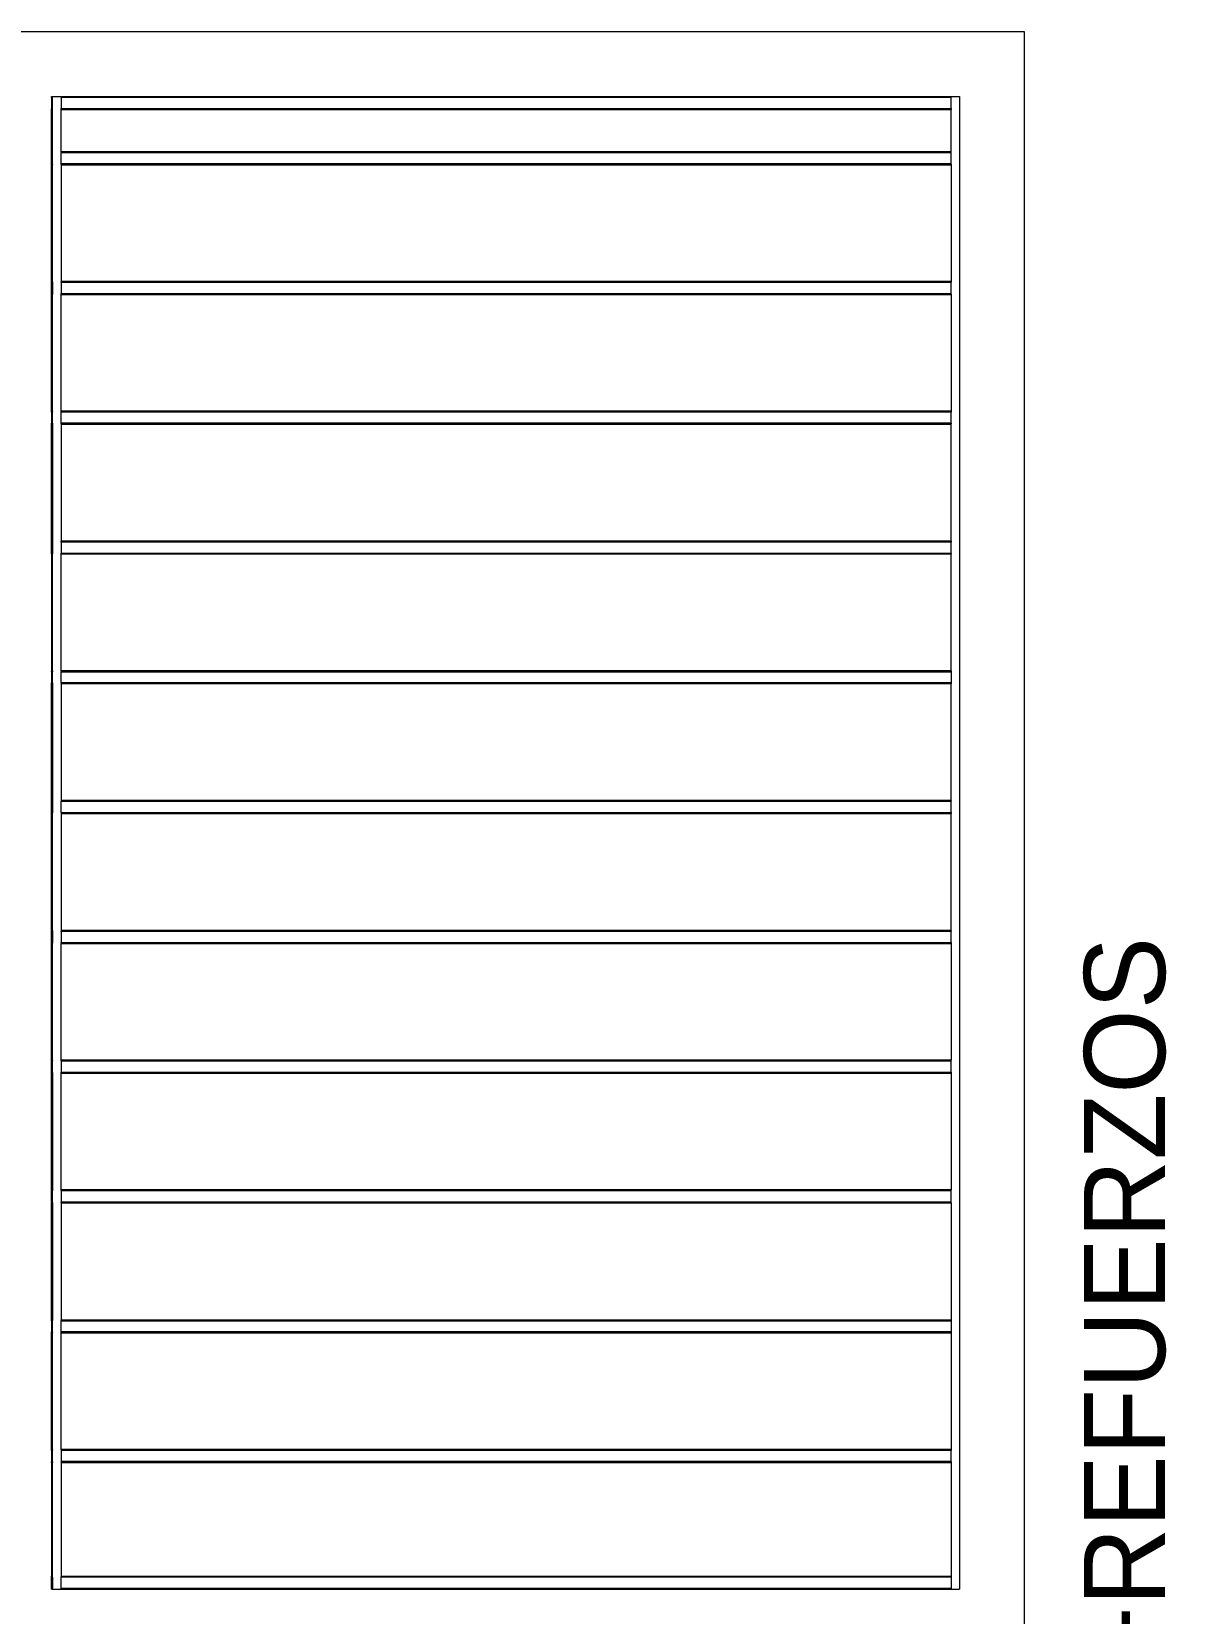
# Model space of a CAD drawing. Header units: millimetres. Extents: x 16 to 499, y 22 to 82.
# Drawn here: x 185.25 to 192.34, y 61.28 to 71.03 of the extents above; entities that cross this region are included whole.
import ezdxf

# ---------------------------------------------------------------- set-up
doc = ezdxf.new("R2010")
doc.units = ezdxf.units.MM
doc.layers.add('Alcantarillado', color=210, linetype='Continuous')
doc.layers.add('BARRAS_DE_ACERO', color=7, linetype='Continuous', lineweight=9)

msp = doc.modelspace()

# ---------------------------------------------------------------- linework, layer by layer
at = {"layer": 'BARRAS_DE_ACERO'}
for p, q in [((185.0765, 71.0295), (191.3759, 71.0295)), ((191.3759, 71.0295), (191.3759, 61.4289)), ((185.3765, 70.6295), (190.9759, 70.6295)), ((185.3765, 70.6289), (185.3765, 70.6295)), ((185.3765, 70.628), (185.3765, 70.6289)), ((185.3765, 70.6289), (185.377, 70.6289)), ((185.3765, 70.6271), (185.3765, 70.6252)), ((185.3765, 70.6229), (185.3765, 70.6252)), ((185.3765, 70.6229), (185.3775, 70.6229)), ((185.377, 70.6255), (185.3768, 70.6271)), ((185.3772, 70.6252), (185.3775, 70.6229)), ((185.3783, 70.6289), (185.3802, 70.6289)), ((185.3783, 70.6271), (185.3783, 70.6229)), ((185.3783, 70.5549), (185.3783, 70.6229)), ((185.3802, 70.6289), (185.3825, 70.6289)), ((185.3802, 70.6289), (185.3802, 70.6284)), ((185.3802, 70.6284), (185.3802, 70.6271)), ((185.3802, 70.6269), (185.3802, 70.6271)), ((185.3802, 70.6257), (185.3802, 70.6269)), ((185.3802, 70.6257), (185.3802, 70.6252)), ((185.3802, 70.6252), (185.3802, 70.6244)), ((185.3802, 70.5549), (185.3802, 70.6244)), ((185.3825, 70.6289), (185.4365, 70.6289)), ((185.3825, 70.6284), (185.3825, 70.6271)), ((185.3825, 70.6257), (185.3825, 70.6266)), ((185.3825, 70.6257), (185.3825, 70.6252)), ((185.3825, 70.6244), (185.3825, 70.6252)), ((185.3825, 70.6229), (185.3825, 70.6244)), ((185.3825, 70.5549), (185.3825, 70.6229)), ((185.4365, 70.6284), (190.9253, 70.6284)), ((185.4365, 70.6271), (185.4365, 70.6252)), ((185.4365, 70.6271), (190.9253, 70.6271)), ((185.4365, 70.6252), (185.4365, 70.6229)), ((185.4365, 70.6229), (185.4365, 70.5549)), ((190.9253, 70.6229), (185.4365, 70.6229)), ((190.9253, 70.6284), (190.9253, 70.6289)), ((190.9253, 70.6284), (190.9253, 70.6271)), ((190.9253, 70.6271), (190.9253, 70.6252)), ((190.9253, 70.5549), (190.9253, 70.6229)), ((190.9759, 70.6295), (190.9759, 70.6289)), ((190.9759, 70.6289), (190.9759, 70.5526)), ((185.3765, 70.5507), (185.3765, 70.5526)), ((185.3768, 70.5507), (185.377, 70.5522)), ((185.377, 70.5522), (185.3772, 70.5526)), ((185.377, 70.5522), (185.377, 70.2889)), ((185.3775, 70.5549), (185.3772, 70.5526)), ((185.3783, 70.2889), (185.3783, 70.5509)), ((185.3802, 70.5549), (185.3802, 70.5526)), ((185.3802, 70.5526), (185.3802, 70.5521)), ((185.3802, 70.5521), (185.3802, 70.5507)), ((185.3802, 70.2872), (185.3802, 70.5507)), ((185.3825, 70.5526), (185.3825, 70.5549)), ((185.3825, 70.5521), (185.3825, 70.5526)), ((185.3825, 70.5513), (185.3825, 70.5521)), ((185.3825, 70.5513), (185.3825, 70.5512)), ((185.3825, 70.5513), (185.3825, 70.5513)), ((185.3825, 70.5507), (185.3825, 70.5512)), ((185.3825, 70.2872), (185.3825, 70.5507)), ((185.4365, 70.5549), (190.9253, 70.5549)), ((185.4365, 70.5526), (185.4365, 70.5549)), ((185.4365, 70.5526), (190.9253, 70.5526)), ((185.4365, 70.5526), (185.4365, 70.5521)), ((185.4365, 70.5494), (185.4365, 70.5507)), ((190.9253, 70.5507), (185.4365, 70.5507)), ((185.4365, 70.5494), (185.4365, 70.5489)), ((185.4365, 70.2889), (185.4365, 70.5489)), ((190.9253, 70.5549), (190.9253, 70.5526)), ((190.9253, 70.5526), (190.9253, 70.5507)), ((190.9253, 70.5507), (190.9253, 70.5494)), ((190.9759, 70.5526), (190.9759, 67.8866)), ((185.3765, 70.2872), (185.3765, 70.288)), ((185.3765, 70.2852), (185.3765, 70.2872)), ((185.3765, 70.2829), (185.3765, 70.2852)), ((185.3765, 70.2149), (185.3765, 70.2126)), ((185.3765, 70.2107), (185.3765, 70.2126)), ((185.3765, 70.2098), (185.3765, 70.2107)), ((185.3765, 69.488), (185.3765, 70.2098)), ((185.3768, 70.2872), (185.3769, 70.2864)), ((185.3768, 70.2107), (185.377, 70.2122)), ((185.377, 70.2857), (185.3769, 70.2864)), ((185.377, 70.2889), (185.377, 70.2857)), ((185.377, 70.2857), (185.377, 70.2855)), ((185.377, 70.2857), (185.377, 70.2857)), ((185.377, 70.2855), (185.377, 70.2857)), ((185.3772, 70.2852), (185.377, 70.2855)), ((185.377, 70.2122), (185.3772, 70.2126)), ((185.377, 69.4878), (185.377, 70.2122)), ((185.3783, 70.2885), (185.3783, 70.2889)), ((185.3783, 70.2149), (185.3783, 70.2885)), ((185.3783, 70.2126), (185.3783, 69.4889)), ((185.3802, 70.2872), (185.3802, 70.2857)), ((185.3802, 70.2857), (185.3802, 70.2844)), ((185.3802, 70.2844), (185.3802, 70.2829)), ((185.3802, 70.2829), (185.3802, 70.2134)), ((185.3802, 70.2134), (185.3802, 70.2126)), ((185.3802, 70.2089), (185.3802, 69.4889)), ((185.3825, 70.2852), (185.3825, 70.2872)), ((185.3825, 70.2844), (185.3825, 70.2852)), ((185.3825, 70.2134), (185.3825, 70.2844)), ((185.3825, 70.2126), (185.3825, 70.2134)), ((185.3825, 70.2126), (185.3825, 70.2107)), ((185.3825, 70.2094), (185.3825, 70.2107)), ((185.3825, 69.4889), (185.3825, 70.2094)), ((185.4365, 70.2872), (185.4365, 70.2852)), ((185.4365, 70.2844), (185.4365, 70.2852)), ((190.9253, 70.2829), (185.4365, 70.2829)), ((185.4365, 70.2107), (185.4365, 70.2126)), ((185.4365, 70.2126), (190.9253, 70.2126)), ((185.4365, 70.2107), (190.9253, 70.2107)), ((185.4365, 70.2107), (185.4365, 70.2094)), ((185.4365, 70.2089), (185.4365, 69.4889)), ((190.9253, 70.2857), (190.9253, 70.2872)), ((190.9253, 70.2829), (190.9253, 70.2852)), ((190.9253, 70.2149), (190.9253, 70.2829)), ((190.9253, 70.2126), (190.9253, 70.2107)), ((190.9253, 70.2107), (190.9253, 70.2094)), ((190.9253, 70.2089), (190.9253, 69.4889)), ((185.3765, 69.4872), (185.3765, 69.4852)), ((185.3765, 69.4852), (185.3765, 69.4829)), ((185.3765, 69.4149), (185.3765, 69.4829)), ((185.3768, 69.4872), (185.377, 69.4857)), ((185.377, 69.4872), (185.377, 69.4878)), ((185.377, 69.4857), (185.377, 69.4872)), ((185.377, 69.4857), (185.377, 69.4857)), ((185.3773, 69.4844), (185.3772, 69.4852)), ((185.3773, 69.4844), (185.3774, 69.4837)), ((185.3775, 69.4829), (185.3774, 69.4837)), ((185.3783, 69.4866), (185.3783, 69.4889)), ((185.3783, 69.4866), (185.3783, 69.4857)), ((185.3783, 69.4857), (185.3783, 69.4844)), ((185.3783, 69.4126), (185.3783, 69.4844)), ((185.3802, 69.4885), (185.3802, 69.4889)), ((185.3802, 69.4885), (185.3802, 69.4872)), ((185.3802, 69.4872), (185.3802, 69.4829)), ((185.3802, 69.4829), (185.3802, 69.4149)), ((185.3825, 69.4885), (185.3825, 69.4889)), ((185.3825, 69.4872), (185.3825, 69.4885)), ((185.3825, 69.4885), (185.3825, 69.4885)), ((185.3825, 69.4872), (185.3825, 69.4857)), ((185.3825, 69.4844), (185.3825, 69.4857)), ((185.3825, 69.4829), (185.3825, 69.4844)), ((185.3825, 69.4829), (185.3825, 69.4149)), ((185.4365, 69.4885), (190.9253, 69.4885)), ((185.4365, 69.4852), (185.4365, 69.4872)), ((185.4365, 69.4852), (190.9253, 69.4852)), ((185.4365, 69.4844), (185.4365, 69.4852)), ((185.4365, 69.4829), (185.4365, 69.4844)), ((190.9253, 69.4829), (185.4365, 69.4829)), ((185.4365, 69.4829), (185.4365, 69.4149)), ((186.3513, 69.4872), (190.9253, 69.4872)), ((190.9253, 69.4889), (190.9253, 69.4885)), ((190.9253, 69.4885), (190.9253, 69.4872)), ((190.9253, 69.4872), (190.9253, 69.4857)), ((190.9253, 69.4857), (190.9253, 69.4852)), ((190.9253, 69.4829), (190.9253, 69.4852)), ((190.9253, 69.4149), (190.9253, 69.4829)), ((185.3775, 69.4149), (185.3765, 69.4149)), ((185.3765, 69.4126), (185.3765, 69.4149)), ((185.3765, 69.4107), (185.3765, 69.4126)), ((185.3772, 69.4126), (185.3765, 69.4126)), ((185.3765, 69.4098), (185.3765, 69.4107)), ((185.3765, 68.99), (185.3765, 69.4098)), ((185.3768, 69.4107), (185.377, 69.4122)), ((185.3772, 69.4126), (185.377, 69.4122)), ((185.377, 68.6878), (185.377, 69.4122)), ((185.3775, 69.4149), (185.3772, 69.4126)), ((185.3783, 69.4109), (185.3783, 69.4126)), ((185.3783, 68.6889), (185.3783, 69.4109)), ((185.3802, 69.4109), (185.3802, 69.4107)), ((185.3802, 69.4107), (185.3802, 69.4094)), ((185.3802, 69.4089), (185.3802, 69.4094)), ((185.3802, 68.6889), (185.3802, 69.4089)), ((185.3825, 69.4134), (185.3825, 69.4149)), ((185.3825, 69.4134), (185.3825, 69.4126)), ((185.3825, 69.4126), (185.3825, 69.4107)), ((185.3825, 69.4107), (185.3825, 69.4094)), ((185.3825, 69.4089), (185.3825, 69.4094)), ((185.3825, 68.6889), (185.3825, 69.4089)), ((185.3825, 69.4089), (185.3825, 69.4089)), ((185.4365, 69.4126), (185.4365, 69.4149)), ((185.4365, 69.4149), (190.9253, 69.4149)), ((185.4365, 69.4094), (185.4365, 69.4107)), ((185.4365, 69.4094), (190.9253, 69.4094)), ((185.4365, 69.4094), (185.4365, 69.4089)), ((185.4365, 68.6889), (185.4365, 69.4089)), ((185.4365, 69.4089), (190.9253, 69.4089)), ((190.9253, 69.4126), (190.9253, 69.4149)), ((190.9253, 69.4107), (190.9253, 69.4094)), ((190.9253, 69.4089), (190.9253, 69.4094)), ((190.9253, 69.4089), (190.9253, 68.6889)), ((185.3765, 68.99), (185.3765, 68.688)), ((185.3765, 68.688), (185.3765, 68.6872)), ((185.3768, 68.6872), (185.3765, 68.688)), ((185.3768, 68.6872), (185.3765, 68.6872)), ((185.3765, 68.6872), (185.3765, 68.6852)), ((185.3765, 68.6829), (185.3765, 68.6852)), ((185.3765, 68.6829), (185.3765, 68.6149)), ((185.3768, 68.6872), (185.377, 68.6857)), ((185.377, 68.6878), (185.377, 68.6872)), ((185.377, 68.6872), (185.377, 68.6857)), ((185.377, 68.6855), (185.377, 68.6857)), ((185.3773, 68.6844), (185.3772, 68.6852)), ((185.3774, 68.6837), (185.3773, 68.6844)), ((185.3775, 68.6829), (185.3774, 68.6837)), ((185.3783, 68.6866), (185.3783, 68.6889)), ((185.3783, 68.6866), (185.3783, 68.6857)), ((185.3783, 68.6844), (185.3783, 68.6857)), ((185.3783, 68.6126), (185.3783, 68.6844)), ((185.3802, 68.6885), (185.3802, 68.6889)), ((185.3802, 68.6872), (185.3802, 68.6885)), ((185.3802, 68.6829), (185.3802, 68.6872)), ((185.3802, 68.6829), (185.3802, 68.6149)), ((185.3825, 68.6889), (185.3825, 68.6885)), ((185.3825, 68.6885), (185.3825, 68.6885)), ((185.3825, 68.6844), (185.3825, 68.6857)), ((185.3825, 68.6829), (185.3825, 68.6844)), ((185.3825, 68.6149), (185.3825, 68.6829)), ((185.4365, 68.6885), (185.4365, 68.6889)), ((190.9253, 68.6889), (185.4365, 68.6889)), ((190.9253, 68.6885), (185.4365, 68.6885)), ((185.4365, 68.6852), (185.4365, 68.6872)), ((185.4365, 68.6844), (185.4365, 68.6852)), ((185.4365, 68.6844), (185.4365, 68.6829)), ((190.9253, 68.6829), (185.4365, 68.6829)), ((190.9253, 68.6889), (190.9253, 68.6885)), ((190.9253, 68.6885), (190.9253, 68.6872)), ((190.9253, 68.6852), (190.9253, 68.6829)), ((190.9253, 68.6149), (190.9253, 68.6829)), ((185.3765, 68.6126), (185.3765, 68.6149)), ((185.3765, 68.6149), (185.3775, 68.6149)), ((185.3765, 68.6107), (185.3765, 68.6126)), ((185.3765, 68.6126), (185.3772, 68.6126)), ((185.3765, 68.6098), (185.3765, 68.6107)), ((185.3768, 68.6107), (185.3765, 68.6098)), ((185.3768, 68.6107), (185.3765, 68.6107)), ((185.3765, 68.6098), (185.3765, 68.59)), ((185.377, 68.6123), (185.3768, 68.6107)), ((185.3772, 68.6126), (185.377, 68.6123)), ((185.377, 67.8878), (185.377, 68.6123)), ((185.3775, 68.6149), (185.3772, 68.6126)), ((185.3783, 67.8889), (185.3783, 68.6126)), ((185.3802, 68.6149), (185.3802, 68.6134)), ((185.3802, 68.6121), (185.3802, 68.6112)), ((185.3802, 68.6109), (185.3802, 68.6112)), ((185.3802, 68.6094), (185.3802, 68.6089)), ((185.3802, 67.8885), (185.3802, 68.6089)), ((185.3825, 68.6149), (185.3825, 68.6134)), ((185.3825, 68.6134), (185.3825, 68.6126)), ((185.3825, 68.6121), (185.3825, 68.6126)), ((185.3825, 68.6121), (185.3825, 68.6113)), ((185.3825, 68.6113), (185.3825, 68.6113)), ((185.3825, 68.6113), (185.3825, 68.6113)), ((185.3825, 68.6112), (185.3825, 68.6113)), ((185.3825, 68.6112), (185.3825, 68.6109)), ((185.3825, 68.6109), (185.3825, 68.6109)), ((185.3825, 68.6109), (185.3825, 68.6107)), ((185.3825, 68.6109), (185.3825, 68.6109)), ((185.3825, 68.6107), (185.3825, 68.6094)), ((185.3825, 68.6089), (185.3825, 68.6094)), ((185.3825, 68.6089), (185.3825, 67.8889)), ((185.3825, 68.6089), (185.3825, 68.6089)), ((190.9253, 68.6149), (185.4365, 68.6149)), ((185.4365, 68.6089), (185.4365, 67.8889)), ((190.9253, 68.6149), (190.9253, 68.6126)), ((190.9253, 68.6094), (190.9253, 68.6089)), ((190.9253, 67.8889), (190.9253, 68.6089)), ((185.3765, 67.8872), (185.3765, 67.888)), ((185.3765, 67.8852), (185.3765, 67.8872)), ((185.3768, 67.8872), (185.3765, 67.8872)), ((185.3765, 67.8852), (185.3772, 67.8852)), ((185.3765, 67.8852), (185.3765, 67.8829)), ((185.3765, 67.8149), (185.3765, 67.8829)), ((185.3765, 67.8829), (185.3775, 67.8829)), ((185.3768, 67.8872), (185.3769, 67.8864)), ((185.377, 67.8857), (185.3769, 67.8864)), ((185.377, 67.8872), (185.377, 67.8878)), ((185.377, 67.8857), (185.377, 67.8857)), ((185.377, 67.8857), (185.377, 67.8855)), ((185.377, 67.8855), (185.3772, 67.8852)), ((185.3775, 67.8829), (185.3774, 67.8837)), ((185.3775, 67.8829), (185.3775, 67.8149)), ((185.3783, 67.8857), (185.3783, 67.8889)), ((185.3783, 67.8857), (185.3783, 67.8844)), ((185.3783, 67.8844), (185.3783, 67.8126)), ((185.3802, 67.8885), (185.3802, 67.8872)), ((185.3802, 67.8872), (185.3802, 67.8829)), ((185.3802, 67.8829), (185.3802, 67.8149)), ((185.3825, 67.8885), (185.3825, 67.8889)), ((185.3825, 67.8885), (185.3825, 67.8872)), ((185.3825, 67.8872), (185.3825, 67.8857)), ((185.3825, 67.8844), (185.3825, 67.8857)), ((185.3825, 67.8844), (185.3825, 67.8829)), ((185.3825, 67.8829), (185.3825, 67.8149)), ((185.4365, 67.8885), (185.4365, 67.8889)), ((185.4365, 67.8889), (190.9253, 67.8889)), ((185.4365, 67.8872), (185.4365, 67.8885)), ((190.9253, 67.8885), (185.4365, 67.8885)), ((185.4365, 67.8872), (185.4365, 67.8852)), ((185.4365, 67.8829), (185.4365, 67.8149)), ((190.9253, 67.8829), (185.4365, 67.8829)), ((190.9253, 67.8889), (190.9253, 67.8885)), ((190.9253, 67.8885), (190.9253, 67.8872)), ((190.9253, 67.8857), (190.9253, 67.8852)), ((190.9253, 67.8852), (190.9253, 67.8829)), ((190.9253, 67.8149), (190.9253, 67.8829)), ((190.9759, 67.8866), (190.9759, 65.4866)), ((185.3765, 67.8149), (185.3765, 67.8126)), ((185.3775, 67.8149), (185.3765, 67.8149)), ((185.3765, 67.8107), (185.3765, 67.8126)), ((185.3765, 67.8107), (185.3765, 67.8098)), ((185.3768, 67.8107), (185.3765, 67.8107)), ((185.3768, 67.8107), (185.3765, 67.8098)), ((185.3768, 67.8107), (185.377, 67.8123)), ((185.377, 67.8123), (185.377, 67.0872)), ((185.3775, 67.8149), (185.3772, 67.8126)), ((185.3783, 67.0869), (185.3783, 67.8126)), ((185.3802, 67.8149), (185.3802, 67.8112)), ((185.3802, 67.8112), (185.3802, 67.8109)), ((185.3825, 67.8134), (185.3825, 67.8149)), ((185.3825, 67.8126), (185.3825, 67.8134)), ((185.3825, 67.8126), (185.3825, 67.8121)), ((185.3825, 67.8121), (185.3825, 67.8113)), ((185.3825, 67.8113), (185.3825, 67.8112)), ((185.3825, 67.8113), (185.3825, 67.8113)), ((185.3825, 67.8113), (185.3825, 67.8113)), ((185.3825, 67.8109), (185.3825, 67.8112)), ((185.3825, 67.8109), (185.3825, 67.8109)), ((185.3825, 67.8109), (185.3825, 67.8107)), ((185.3825, 67.8109), (185.3825, 67.8109)), ((185.3825, 67.8107), (185.3825, 67.8094)), ((185.3825, 67.8089), (185.3825, 67.8094)), ((185.3825, 67.0889), (185.3825, 67.8089)), ((185.3825, 67.8089), (185.3825, 67.8089)), ((185.4365, 67.8126), (185.4365, 67.8149)), ((185.4365, 67.8149), (190.9253, 67.8149)), ((185.4365, 67.8107), (185.4365, 67.8094)), ((190.9253, 67.8107), (185.4365, 67.8107)), ((185.4365, 67.8094), (190.9253, 67.8094)), ((185.4365, 67.8089), (185.4365, 67.8094)), ((185.4365, 67.0889), (185.4365, 67.8089)), ((190.9253, 67.8089), (185.4365, 67.8089)), ((190.9253, 67.8126), (190.9253, 67.8149)), ((190.9253, 67.8126), (190.9253, 67.8107)), ((190.9253, 67.8107), (190.9253, 67.8094)), ((190.9253, 67.8094), (190.9253, 67.8089)), ((190.9253, 67.0889), (190.9253, 67.8089)), ((185.3765, 67.0872), (185.3765, 67.088)), ((185.3765, 67.0872), (185.3765, 67.0852)), ((185.3768, 67.0872), (185.3765, 67.0872)), ((185.3765, 67.0852), (185.3772, 67.0852)), ((185.3765, 67.0852), (185.3765, 67.0829)), ((185.3768, 67.0872), (185.3769, 67.0864)), ((185.3769, 67.0864), (185.377, 67.0857)), ((185.377, 67.0869), (185.377, 67.0857)), ((185.377, 67.0857), (185.377, 67.0857)), ((185.377, 67.0857), (185.377, 67.0857)), ((185.377, 67.0857), (185.377, 67.0855)), ((185.377, 67.0855), (185.3772, 67.0852)), ((185.3783, 67.0857), (185.3783, 67.0869)), ((185.3783, 67.0857), (185.3783, 67.0844)), ((185.3783, 67.0126), (185.3783, 67.0844)), ((185.3802, 67.0889), (185.3802, 67.0885)), ((185.3802, 67.0872), (185.3802, 67.0885)), ((185.3802, 67.0872), (185.3802, 67.0829)), ((185.3825, 67.0885), (185.3825, 67.0889)), ((185.3825, 67.0885), (185.3825, 67.0872)), ((185.3825, 67.0872), (185.3825, 67.0857)), ((185.3825, 67.0857), (185.3825, 67.0844)), ((185.3825, 67.0844), (185.3825, 67.0829)), ((185.4365, 67.0889), (185.4365, 67.0885)), ((185.4365, 67.0889), (190.9253, 67.0889)), ((185.4365, 67.0885), (185.4365, 67.0872)), ((190.9253, 67.0885), (185.4365, 67.0885)), ((185.4365, 67.0872), (185.4365, 67.0852)), ((190.9253, 67.0885), (190.9253, 67.0889)), ((190.9253, 67.0872), (190.9253, 67.0857)), ((190.9253, 67.0857), (190.9253, 67.0852)), ((190.9253, 67.0852), (190.9253, 67.0829)), ((185.3765, 67.0829), (185.3765, 67.0149)), ((185.3765, 67.0149), (185.3775, 67.0149)), ((185.3765, 67.0126), (185.3765, 67.0149)), ((185.3765, 67.0107), (185.3765, 67.0126)), ((185.3765, 67.0107), (185.3768, 67.0107)), ((185.3765, 66.288), (185.3765, 67.0098)), ((185.3768, 67.011), (185.377, 67.0122)), ((185.3768, 67.0107), (185.3768, 67.011)), ((185.377, 66.2872), (185.377, 67.0122)), ((185.3772, 67.0126), (185.3775, 67.0149)), ((185.3775, 67.0829), (185.3774, 67.0837)), ((185.3783, 67.0126), (185.3783, 66.2869)), ((185.3802, 67.0149), (185.3802, 67.0829)), ((185.3802, 67.0149), (185.3802, 67.0134)), ((185.3802, 67.0134), (185.3802, 67.0126)), ((185.3802, 67.0121), (185.3802, 67.0126)), ((185.3802, 67.0121), (185.3802, 67.0107)), ((185.3802, 67.0089), (185.3802, 66.2889)), ((185.3825, 67.0149), (185.3825, 67.0829)), ((185.3825, 67.0149), (185.3825, 67.0134)), ((185.3825, 67.0126), (185.3825, 67.0134)), ((185.3825, 67.0126), (185.3825, 67.0121)), ((185.3825, 67.0113), (185.3825, 67.0121)), ((185.3825, 67.0113), (185.3825, 67.0112)), ((185.3825, 67.0107), (185.3825, 67.0112)), ((185.3825, 67.0094), (185.3825, 67.0107)), ((185.3825, 67.0094), (185.3825, 67.0089)), ((185.3825, 67.0089), (185.3825, 66.2889)), ((185.3825, 67.0089), (185.3825, 67.0089)), ((185.4365, 67.0829), (190.9253, 67.0829)), ((185.4365, 67.0149), (185.4365, 67.0829)), ((190.9253, 67.0149), (185.4365, 67.0149)), ((185.4365, 67.0089), (185.4365, 67.0094)), ((185.4365, 67.0089), (185.4365, 66.2889)), ((190.9253, 67.0089), (185.4365, 67.0089)), ((190.9253, 67.0829), (190.9253, 67.0149)), ((190.9253, 67.0149), (190.9253, 67.0126)), ((190.9253, 67.0126), (190.9253, 67.0107)), ((190.9253, 67.0107), (190.9253, 67.0094)), ((190.9253, 66.2889), (190.9253, 67.0089)), ((185.3765, 66.2852), (185.3765, 66.2872)), ((185.3765, 66.2852), (185.3772, 66.2852)), ((185.3765, 66.2852), (185.3765, 66.2829)), ((185.3765, 66.2149), (185.3765, 66.2829)), ((185.3765, 66.2829), (185.3775, 66.2829)), ((185.3765, 66.2126), (185.3765, 66.2149)), ((185.3765, 66.2107), (185.3765, 66.2126)), ((185.3765, 66.2098), (185.3765, 66.2107)), ((185.3765, 65.488), (185.3765, 66.2098)), ((185.3768, 66.2872), (185.3769, 66.2864)), ((185.3769, 66.2864), (185.377, 66.2857)), ((185.377, 66.2872), (185.377, 66.2872)), ((185.377, 66.2872), (185.377, 66.2871)), ((185.377, 66.2871), (185.377, 66.2869)), ((185.377, 66.2857), (185.377, 66.2869)), ((185.377, 66.2857), (185.377, 66.2857)), ((185.377, 66.2857), (185.377, 66.2857)), ((185.377, 66.2857), (185.377, 66.2855)), ((185.377, 66.2855), (185.3772, 66.2852)), ((185.377, 66.2122), (185.377, 65.4856)), ((185.3773, 66.2844), (185.3772, 66.2852)), ((185.3774, 66.2837), (185.3773, 66.2844)), ((185.3775, 66.2829), (185.3774, 66.2837)), ((185.3775, 66.2829), (185.3775, 66.2149)), ((185.3783, 66.2869), (185.3783, 66.2857)), ((185.3783, 66.2857), (185.3783, 66.2844)), ((185.3783, 66.2844), (185.3783, 66.2126)), ((185.3783, 65.4889), (185.3783, 66.2126)), ((185.3802, 66.2885), (185.3802, 66.2889)), ((185.3802, 66.2885), (185.3802, 66.2872)), ((185.3802, 66.2829), (185.3802, 66.2872)), ((185.3802, 66.2829), (185.3802, 66.2149)), ((185.3802, 66.2121), (185.3802, 66.2126)), ((185.3802, 66.2089), (185.3802, 66.2094)), ((185.3825, 66.2872), (185.3825, 66.2857)), ((185.3825, 66.2844), (185.3825, 66.2857)), ((185.3825, 66.2829), (185.3825, 66.2844)), ((185.3825, 66.2829), (185.3825, 66.2149)), ((185.3825, 66.2149), (185.3825, 66.2134)), ((185.3825, 66.2113), (185.3825, 66.2113)), ((185.3825, 66.2113), (185.3825, 66.2113)), ((185.3825, 66.2113), (185.3825, 66.2112)), ((185.3825, 66.2107), (185.3825, 66.2112)), ((185.3825, 66.2094), (185.3825, 66.2107)), ((185.3825, 65.4889), (185.3825, 66.2089)), ((185.4365, 66.2872), (185.4365, 66.2852)), ((190.9253, 66.2829), (185.4365, 66.2829)), ((185.4365, 66.2149), (185.4365, 66.2829)), ((185.4365, 66.2149), (190.9253, 66.2149)), ((185.4365, 66.2094), (185.4365, 66.2107)), ((185.4365, 66.2094), (185.4365, 66.2089)), ((185.4365, 66.2089), (185.4365, 65.4889)), ((185.4365, 66.2089), (190.9253, 66.2089)), ((190.9253, 66.2872), (190.9253, 66.2857)), ((190.9253, 66.2857), (190.9253, 66.2852)), ((190.9253, 66.2149), (190.9253, 66.2126)), ((190.9253, 66.2126), (190.9253, 66.2107)), ((190.9253, 66.2094), (190.9253, 66.2089)), ((190.9253, 65.4889), (190.9253, 66.2089)), ((185.3765, 65.4872), (185.3765, 65.488)), ((185.3765, 65.4872), (185.3765, 65.4852)), ((185.3765, 65.4852), (185.3772, 65.4852)), ((185.3765, 65.4852), (185.3765, 65.4829)), ((185.3765, 65.4149), (185.3765, 65.4829)), ((185.3765, 65.4829), (185.3775, 65.4829)), ((185.3768, 65.4872), (185.377, 65.4856)), ((185.3772, 65.4852), (185.377, 65.4856)), ((185.3772, 65.4852), (185.3775, 65.4829)), ((185.3775, 65.4829), (185.3775, 65.4474)), ((185.3775, 65.4149), (185.3775, 65.4474)), ((185.3783, 65.4889), (185.3783, 65.4872)), ((185.3783, 65.4872), (185.3783, 65.4869)), ((185.3783, 65.4869), (185.3783, 65.4866)), ((185.3783, 65.4866), (185.3783, 65.4829)), ((185.3783, 65.4829), (185.3783, 65.4149)), ((185.3802, 65.4869), (185.3802, 65.4872)), ((185.3802, 65.4866), (185.3802, 65.4869)), ((185.3802, 65.4862), (185.3802, 65.4866)), ((185.3802, 65.4862), (185.3802, 65.4857)), ((185.3802, 65.4852), (185.3802, 65.4857)), ((185.3802, 65.4844), (185.3802, 65.4852)), ((185.3802, 65.4829), (185.3802, 65.4844)), ((185.3802, 65.4149), (185.3802, 65.4829)), ((185.3825, 65.4889), (185.3825, 65.4858)), ((185.3825, 65.4857), (185.3825, 65.4858)), ((185.3825, 65.4844), (185.3825, 65.4857)), ((185.3825, 65.4844), (185.3825, 65.4829)), ((185.3825, 65.4829), (185.3825, 65.4149)), ((185.4365, 65.4872), (185.4365, 65.4852)), ((190.9253, 65.4852), (185.4365, 65.4852)), ((190.9253, 65.4829), (185.4365, 65.4829)), ((185.4365, 65.4829), (185.4365, 65.4149)), ((190.9253, 65.4872), (190.9253, 65.4857)), ((190.9253, 65.4857), (190.9253, 65.4852)), ((190.9253, 65.4829), (190.9253, 65.4852)), ((190.9253, 65.4149), (190.9253, 65.4829)), ((190.9759, 65.4866), (190.9759, 64.6094)), ((185.3765, 65.4126), (185.3765, 65.4149)), ((185.3765, 65.4149), (185.3775, 65.4149)), ((185.3765, 65.4107), (185.3765, 65.4126)), ((185.3765, 65.4098), (185.3765, 65.4107)), ((185.3765, 64.688), (185.3765, 65.4098)), ((185.377, 65.4122), (185.3768, 65.4107)), ((185.3772, 65.4126), (185.377, 65.4122)), ((185.377, 64.6889), (185.377, 65.4122)), ((185.3783, 65.4126), (185.3783, 65.4149)), ((185.3783, 64.6889), (185.3783, 65.4126)), ((185.3802, 65.4149), (185.3802, 65.4134)), ((185.3802, 65.4107), (185.3802, 65.4134)), ((185.3802, 65.4107), (185.3802, 65.4094)), ((185.3802, 65.4094), (185.3802, 65.4089)), ((185.3802, 64.6872), (185.3802, 65.4089)), ((185.3825, 65.4149), (185.3825, 65.4134)), ((185.3825, 65.4134), (185.3825, 65.4126)), ((185.3825, 65.4126), (185.3825, 65.4107)), ((185.3825, 65.4107), (185.3825, 65.4094)), ((185.3825, 65.4089), (185.3825, 65.4094)), ((185.3825, 64.6872), (185.3825, 65.4089)), ((185.3825, 65.4089), (185.3825, 65.4089)), ((185.4365, 65.4126), (185.4365, 65.4149)), ((185.4365, 65.4149), (190.9253, 65.4149)), ((185.4365, 65.4126), (190.9253, 65.4126)), ((185.4365, 65.4094), (185.4365, 65.4107)), ((185.4365, 65.4094), (185.4365, 65.4089)), ((185.4365, 64.6889), (185.4365, 65.4089)), ((185.4365, 65.4089), (190.9253, 65.4089)), ((190.9253, 65.4149), (190.9253, 65.4126)), ((190.9253, 65.4126), (190.9253, 65.4107)), ((190.9253, 65.4094), (190.9253, 65.4089)), ((190.9253, 65.4089), (190.9253, 64.6889)), ((185.3765, 64.6872), (185.3765, 64.688)), ((185.3765, 64.6852), (185.3765, 64.6872)), ((185.3765, 64.6829), (185.3765, 64.6852)), ((185.3765, 64.6149), (185.3765, 64.6829)), ((185.3765, 64.6829), (185.3775, 64.6829)), ((185.3768, 64.6872), (185.3769, 64.6864)), ((185.377, 64.6857), (185.3769, 64.6864)), ((185.377, 64.6889), (185.377, 64.6857)), ((185.377, 64.6857), (185.377, 64.6857)), ((185.377, 64.6857), (185.377, 64.6857)), ((185.377, 64.6855), (185.377, 64.6857)), ((185.3773, 64.6844), (185.3772, 64.6852)), ((185.3774, 64.6837), (185.3773, 64.6844)), ((185.3783, 64.6885), (185.3783, 64.6889)), ((185.3783, 64.6885), (185.3783, 64.6857)), ((185.3783, 64.6844), (185.3783, 64.6857)), ((185.3783, 64.6844), (185.3783, 64.6126)), ((185.3802, 64.6829), (185.3802, 64.6872)), ((185.3802, 64.6829), (185.3802, 64.6149)), ((185.3825, 64.6872), (185.3825, 64.6857)), ((185.3825, 64.6844), (185.3825, 64.6857)), ((185.3825, 64.6829), (185.3825, 64.6844)), ((185.3825, 64.6149), (185.3825, 64.6829)), ((185.4365, 64.6844), (185.4365, 64.6852)), ((185.4365, 64.6844), (185.4365, 64.6829)), ((185.4365, 64.6829), (185.4365, 64.6149)), ((190.9253, 64.6829), (185.4365, 64.6829)), ((190.9253, 64.6857), (190.9253, 64.6872)), ((190.9253, 64.6857), (190.9253, 64.6852)), ((185.3765, 64.6149), (185.3765, 64.6126)), ((185.3775, 64.6149), (185.3765, 64.6149)), ((185.3765, 64.6107), (185.3765, 64.6126)), ((185.3765, 64.6098), (185.3765, 64.6107)), ((185.3768, 64.6107), (185.3765, 64.6098)), ((185.3765, 64.6107), (185.3768, 64.6107)), ((185.3765, 63.888), (185.3765, 64.6098)), ((185.3768, 64.6107), (185.377, 64.6122)), ((185.3772, 64.6126), (185.377, 64.6122)), ((185.377, 63.8872), (185.377, 64.6122)), ((185.3802, 64.6149), (185.3802, 64.6134)), ((185.3802, 64.6134), (185.3802, 64.6109)), ((185.3825, 64.6149), (185.3825, 64.6134)), ((185.3825, 64.6126), (185.3825, 64.6134)), ((185.3825, 64.6121), (185.3825, 64.6126)), ((185.3825, 64.6107), (185.3825, 64.6121)), ((185.3825, 64.6094), (185.3825, 64.6107)), ((185.3825, 64.6089), (185.3825, 64.6094)), ((185.4365, 64.6126), (185.4365, 64.6149)), ((185.4365, 64.6149), (190.9253, 64.6149)), ((185.4365, 64.6107), (185.4365, 64.6126)), ((185.4365, 64.6126), (190.9253, 64.6126)), ((185.4365, 64.6107), (185.4365, 64.6094)), ((190.9253, 64.6107), (185.4365, 64.6107)), ((185.4365, 64.6094), (185.4365, 64.6089)), ((185.4365, 63.8889), (185.4365, 64.6089)), ((185.4365, 64.6089), (190.9253, 64.6089)), ((190.9253, 64.6149), (190.9253, 64.6126)), ((190.9253, 64.6126), (190.9253, 64.6107)), ((190.9253, 64.6089), (190.9253, 64.6094)), ((190.9253, 64.6089), (190.9253, 63.8889)), ((190.9759, 64.6094), (190.9759, 63.0094)), ((185.3765, 63.8872), (185.3765, 63.888)), ((185.3765, 63.8852), (185.3765, 63.8872)), ((185.3765, 63.8829), (185.3765, 63.8852)), ((185.3765, 63.8149), (185.3765, 63.8829)), ((185.3765, 63.8829), (185.3775, 63.8829)), ((185.3768, 63.8872), (185.377, 63.8857)), ((185.377, 63.8872), (185.377, 63.8858)), ((185.377, 63.8858), (185.377, 63.8857)), ((185.377, 63.8857), (185.377, 63.8855)), ((185.3774, 63.8837), (185.3775, 63.8829)), ((185.3783, 63.8884), (185.3783, 63.8872)), ((185.3783, 63.8872), (185.3783, 63.8857)), ((185.3783, 63.8844), (185.3783, 63.8857)), ((185.3783, 63.8844), (185.3783, 63.8126)), ((185.3802, 63.8872), (185.3802, 63.8889)), ((185.3802, 63.8126), (185.3802, 63.8872)), ((185.3825, 63.8872), (185.3825, 63.8889)), ((185.3825, 63.8872), (185.3825, 63.8857)), ((185.3825, 63.8852), (185.3825, 63.8857)), ((185.3825, 63.8852), (185.3825, 63.8844)), ((185.3825, 63.8126), (185.3825, 63.8844)), ((185.4365, 63.8885), (185.4365, 63.8872)), ((190.9253, 63.8885), (185.4365, 63.8885)), ((185.4365, 63.8872), (190.9253, 63.8872)), ((185.4365, 63.8872), (185.4365, 63.8852)), ((185.4365, 63.8844), (185.4365, 63.8852)), ((190.9253, 63.8852), (185.4365, 63.8852)), ((185.4365, 63.8844), (185.4365, 63.8829)), ((185.4365, 63.8829), (185.4365, 63.8149)), ((190.9253, 63.8829), (185.4365, 63.8829)), ((190.9253, 63.8857), (190.9253, 63.8872)), ((190.9253, 63.8852), (190.9253, 63.8857)), ((190.9253, 63.8844), (190.9253, 63.8852)), ((190.9253, 63.8844), (190.9253, 63.8829)), ((190.9253, 63.8149), (190.9253, 63.8829)), ((185.3765, 63.8149), (185.3765, 63.8126)), ((185.3775, 63.8149), (185.3765, 63.8149)), ((185.3765, 63.8107), (185.3768, 63.8107)), ((185.3768, 63.8107), (185.3765, 63.8098)), ((185.3765, 63.088), (185.3765, 63.8098)), ((185.377, 63.8122), (185.3768, 63.8107)), ((185.377, 63.8112), (185.377, 63.8121)), ((185.377, 63.8112), (185.377, 63.8107)), ((185.377, 63.0872), (185.377, 63.8107)), ((185.3783, 63.8121), (185.3783, 63.8126)), ((185.3783, 63.8121), (185.3783, 63.8112)), ((185.3783, 63.8112), (185.3783, 63.8107)), ((185.3783, 63.8089), (185.3783, 63.8107)), ((185.3802, 63.8126), (185.3802, 63.8107)), ((185.3802, 63.8107), (185.3802, 63.8094)), ((185.3802, 63.8089), (185.3802, 63.8094)), ((185.3802, 63.0889), (185.3802, 63.8089)), ((185.3825, 63.8126), (185.3825, 63.8107)), ((185.3825, 63.8107), (185.3825, 63.8094)), ((185.4365, 63.8149), (190.9253, 63.8149)), ((185.4365, 63.8107), (185.4365, 63.8126)), ((185.4365, 63.8107), (190.9253, 63.8107)), ((185.4365, 63.8094), (185.4365, 63.8107)), ((185.4365, 63.8089), (185.4365, 63.8094)), ((185.4365, 63.8089), (185.4365, 63.0889)), ((190.9253, 63.8089), (190.9253, 63.0889)), ((185.3765, 63.0872), (185.3765, 63.088)), ((185.3768, 63.0872), (185.3765, 63.088)), ((185.3768, 63.0872), (185.3765, 63.0872)), ((185.3765, 63.0852), (185.3765, 63.0872)), ((185.3768, 63.0872), (185.377, 63.0857)), ((185.3783, 63.0857), (185.3783, 63.0872)), ((185.3802, 63.0872), (185.3802, 63.0889)), ((185.3802, 63.0872), (185.3802, 63.0126)), ((185.3825, 63.0872), (185.3825, 63.0857)), ((185.4365, 63.0889), (190.9253, 63.0889)), ((185.4365, 63.0885), (185.4365, 63.0889)), ((185.4365, 63.0885), (185.4365, 63.0872)), ((185.4365, 63.0885), (190.9253, 63.0885)), ((190.9253, 63.0872), (185.4365, 63.0872)), ((190.9253, 63.0889), (190.9253, 63.0885)), ((190.9253, 63.0885), (190.9253, 63.0872)), ((190.9253, 63.0857), (190.9253, 63.0872)), ((185.3765, 63.0829), (185.3765, 63.0852)), ((185.3765, 63.0829), (185.3765, 63.0149)), ((185.3765, 63.0098), (185.3765, 62.288)), ((185.377, 63.0857), (185.377, 63.0857)), ((185.377, 63.0857), (185.377, 63.0857)), ((185.377, 63.0121), (185.377, 63.0112)), ((185.377, 63.0107), (185.377, 63.0112)), ((185.377, 62.2872), (185.377, 63.0107)), ((185.3772, 63.0852), (185.3773, 63.0844)), ((185.3772, 63.0126), (185.3775, 63.0149)), ((185.3774, 63.0837), (185.3773, 63.0844)), ((185.3775, 63.0829), (185.3774, 63.0837)), ((185.3783, 63.0844), (185.3783, 63.0857)), ((185.3783, 63.0126), (185.3783, 63.0844)), ((185.3783, 63.0121), (185.3783, 63.0126)), ((185.3783, 63.0121), (185.3783, 63.0112)), ((185.3783, 63.0112), (185.3783, 63.0107)), ((185.3783, 63.0107), (185.3783, 63.0089)), ((185.3783, 62.2885), (185.3783, 63.0089)), ((185.3802, 63.0107), (185.3802, 63.0126)), ((185.3802, 63.0094), (185.3802, 63.0107)), ((185.3802, 63.0089), (185.3802, 63.0094)), ((185.3802, 63.0089), (185.3802, 62.2889)), ((185.3825, 63.0126), (185.3825, 63.0844)), ((185.3825, 63.0126), (185.3825, 63.0107)), ((185.4365, 63.0829), (190.9253, 63.0829)), ((185.4365, 63.0107), (185.4365, 63.0126)), ((185.4365, 63.0107), (190.9253, 63.0107)), ((185.4365, 63.0094), (185.4365, 63.0107)), ((190.9253, 63.0094), (185.4365, 63.0094)), ((190.9253, 63.0857), (190.9253, 63.0852)), ((190.9253, 63.0852), (190.9253, 63.0844)), ((190.9253, 63.0844), (190.9253, 63.0829)), ((190.9253, 63.0829), (190.9253, 63.0149)), ((190.9253, 63.0126), (190.9253, 63.0107)), ((190.9253, 63.0107), (190.9253, 63.0094)), ((190.9759, 63.0094), (190.9759, 61.4289)), ((185.3765, 62.2872), (185.3765, 62.288)), ((185.3765, 62.2852), (185.3765, 62.2872)), ((185.3765, 62.2852), (185.3765, 62.2829)), ((185.3765, 62.2829), (185.3775, 62.2829)), ((185.3765, 62.2829), (185.3765, 62.2149)), ((185.3765, 62.2149), (185.3765, 62.2126)), ((185.3775, 62.2149), (185.3765, 62.2149)), ((185.3765, 62.2126), (185.3765, 62.2107)), ((185.3765, 62.2107), (185.3768, 62.2107)), ((185.3765, 62.2098), (185.3765, 62.2107)), ((185.3768, 62.2872), (185.377, 62.2857)), ((185.377, 62.2858), (185.377, 62.2872)), ((185.377, 62.2112), (185.377, 62.2107)), ((185.377, 62.2107), (185.377, 61.5089)), ((185.3772, 62.2852), (185.3773, 62.2844)), ((185.3775, 62.2149), (185.3772, 62.2126)), ((185.3774, 62.2837), (185.3773, 62.2844)), ((185.3775, 62.2829), (185.3774, 62.2837)), ((185.3775, 62.2149), (185.3775, 62.2829)), ((185.3783, 62.2885), (185.3783, 62.2884)), ((185.3783, 62.2884), (185.3783, 62.2872)), ((185.3783, 62.2872), (185.3783, 62.2857)), ((185.3783, 62.2844), (185.3783, 62.2857)), ((185.3783, 62.2126), (185.3783, 62.2844)), ((185.3783, 62.2121), (185.3783, 62.2126)), ((185.3783, 62.2112), (185.3783, 62.2121)), ((185.3783, 62.2112), (185.3783, 62.2107)), ((185.3783, 62.2089), (185.3783, 62.2107)), ((185.3802, 62.2872), (185.3802, 62.2889)), ((185.3802, 62.2872), (185.3802, 62.2126)), ((185.3802, 62.2126), (185.3802, 62.2107)), ((185.3802, 62.2094), (185.3802, 62.2107)), ((185.3802, 62.2094), (185.3802, 62.2089)), ((185.3825, 62.2872), (185.3825, 62.2889)), ((185.3825, 62.2872), (185.3825, 62.2857)), ((185.3825, 62.2852), (185.3825, 62.2857)), ((185.3825, 62.2852), (185.3825, 62.2844)), ((185.3825, 62.2126), (185.3825, 62.2844)), ((185.3825, 62.2126), (185.3825, 62.2107)), ((185.3825, 62.2107), (185.3825, 62.2094)), ((185.3825, 61.5089), (185.3825, 62.2094)), ((185.4365, 62.2885), (185.4365, 62.2872)), ((185.4365, 62.2872), (190.9253, 62.2872)), ((185.4365, 62.2872), (185.4365, 62.2852)), ((185.4365, 62.2844), (185.4365, 62.2829)), ((190.9253, 62.2829), (185.4365, 62.2829)), ((185.4365, 62.2829), (185.4365, 62.2149)), ((190.9253, 62.2149), (185.4365, 62.2149)), ((185.4365, 62.2107), (185.4365, 62.2126)), ((185.4365, 62.2094), (185.4365, 62.2089)), ((185.4365, 62.2094), (190.9253, 62.2094)), ((190.9253, 62.2872), (190.9253, 62.2885)), ((190.9253, 62.2872), (190.9253, 62.2857)), ((190.9253, 62.2857), (190.9253, 62.2852)), ((190.9253, 62.2844), (190.9253, 62.2852)), ((190.9253, 62.2844), (190.9253, 62.2829)), ((190.9253, 62.2149), (190.9253, 62.2829)), ((190.9253, 62.2149), (190.9253, 62.2126)), ((190.9253, 62.2126), (190.9253, 62.2107)), ((190.9253, 62.2107), (190.9253, 62.2094)), ((190.9253, 62.2094), (190.9253, 62.2089)), ((185.3783, 62.2089), (185.3783, 61.5089)), ((185.3802, 61.5071), (185.3802, 62.2089)), ((185.4365, 62.2089), (185.4365, 61.5089)), ((185.4365, 62.2089), (190.9253, 62.2089)), ((190.9253, 62.2089), (190.9253, 61.5089)), ((185.3765, 61.5071), (185.3765, 61.508)), ((185.3768, 61.5071), (185.3765, 61.508)), ((185.3768, 61.5071), (185.3765, 61.5071)), ((185.3765, 61.5071), (185.3765, 61.5052)), ((185.3765, 61.5029), (185.3765, 61.5052)), ((185.3765, 61.5052), (185.3772, 61.5052)), ((185.3765, 61.4349), (185.3765, 61.5029)), ((185.3765, 61.4307), (185.3765, 61.4326)), ((185.3768, 61.4307), (185.3765, 61.4298)), ((185.3765, 61.4298), (185.3765, 61.4289)), ((185.3768, 61.5069), (185.3768, 61.5071)), ((185.3769, 61.5066), (185.3768, 61.5069)), ((185.3769, 61.5066), (185.377, 61.5057)), ((185.377, 61.5069), (185.377, 61.5089)), ((185.377, 61.5066), (185.377, 61.5069)), ((185.377, 61.5057), (185.377, 61.5066)), ((185.377, 61.5055), (185.377, 61.5057)), ((185.377, 61.5057), (185.377, 61.5055)), ((185.377, 61.5055), (185.3772, 61.5052)), ((185.3772, 61.5052), (185.3773, 61.5044)), ((185.3772, 61.4326), (185.3775, 61.4349)), ((185.3775, 61.4349), (185.3775, 61.5029)), ((185.3783, 61.5071), (185.3783, 61.5084)), ((185.3783, 61.5069), (185.3783, 61.5071)), ((185.3783, 61.5069), (185.3783, 61.5066)), ((185.3783, 61.5066), (185.3783, 61.5057)), ((185.3783, 61.5052), (185.3783, 61.5057)), ((185.3783, 61.5052), (185.3783, 61.5044)), ((185.3783, 61.5029), (185.3783, 61.5044)), ((185.3783, 61.4349), (185.3783, 61.5029)), ((185.3783, 61.4326), (185.3783, 61.4349)), ((185.3802, 61.5069), (185.3802, 61.5071)), ((185.3802, 61.5069), (185.3802, 61.5066)), ((185.3802, 61.5066), (185.3802, 61.5057)), ((185.3802, 61.5052), (185.3802, 61.5057)), ((185.3802, 61.5052), (185.3802, 61.5044)), ((185.3802, 61.5029), (185.3802, 61.5044)), ((185.3802, 61.4349), (185.3802, 61.5029)), ((185.3825, 61.5084), (185.3825, 61.5089)), ((185.3825, 61.5071), (185.3825, 61.5084)), ((185.3825, 61.5069), (185.3825, 61.5071)), ((185.3825, 61.5069), (185.3825, 61.5066)), ((185.3825, 61.5066), (185.3825, 61.5057)), ((185.3825, 61.5057), (185.3825, 61.5052)), ((185.3825, 61.5044), (185.3825, 61.5052)), ((185.3825, 61.5029), (185.3825, 61.5044)), ((185.3825, 61.5029), (185.3825, 61.4349)), ((185.3825, 61.4289), (185.3825, 61.4349)), ((185.4365, 61.5072), (185.4365, 61.5084)), ((185.4365, 61.5072), (185.4365, 61.5071)), ((185.4365, 61.5066), (185.4365, 61.5069)), ((185.4365, 61.5066), (185.4365, 61.5057)), ((185.4365, 61.5052), (185.4365, 61.5057)), ((185.4365, 61.5052), (185.4365, 61.5044)), ((185.4365, 61.4349), (190.9253, 61.4349)), ((185.4365, 61.4326), (190.9253, 61.4326)), ((185.4365, 61.4307), (190.9253, 61.4307)), ((185.4365, 61.4294), (185.4365, 61.4307)), ((185.4365, 61.4289), (185.4365, 61.4294)), ((185.4365, 61.4294), (190.9253, 61.4294)), ((190.9253, 61.5084), (190.9253, 61.5071)), ((190.9253, 61.5071), (190.9253, 61.5069)), ((190.9253, 61.5066), (190.9253, 61.5069)), ((190.9253, 61.5066), (190.9253, 61.5057)), ((190.9253, 61.4307), (190.9253, 61.4326)), ((190.9253, 61.4307), (190.9253, 61.4294)), ((185.3765, 61.4289), (185.377, 61.4289)), ((185.3825, 61.4289), (185.3802, 61.4289)), ((185.3825, 61.4289), (185.4365, 61.4289)), ((190.9253, 61.4289), (190.9759, 61.4289)), ((191.3759, 61.4289), (191.3759, 61.1289))]:
    msp.add_line(p, q, dxfattribs=at)
for points in [[(185.3768, 70.6271), (185.3765, 70.628), (185.3765, 70.6271), (185.3768, 70.6271)], [(185.4365, 70.2089), (190.9253, 70.2089), (190.9253, 70.2094), (185.4365, 70.2094), (185.4365, 70.2089)], [(185.3765, 69.488), (185.3765, 69.4872), (185.3768, 69.4872), (185.3765, 69.488)], [(190.9253, 69.4107), (190.9253, 69.4126), (185.4365, 69.4126), (185.4365, 69.4107), (190.9253, 69.4107)], [(185.3765, 66.288), (185.3765, 66.2872), (185.3768, 66.2872), (185.3765, 66.288)], [(185.4365, 66.2885), (190.9253, 66.2885), (190.9253, 66.2889), (185.4365, 66.2889), (185.4365, 66.2885)], [(185.4365, 65.4885), (190.9253, 65.4885), (190.9253, 65.4889), (185.4365, 65.4889), (185.4365, 65.4885)], [(185.4365, 64.6885), (190.9253, 64.6885), (190.9253, 64.6889), (185.4365, 64.6889), (185.4365, 64.6885)], [(185.4365, 63.0149), (185.4365, 63.0126), (190.9253, 63.0126), (190.9253, 63.0149), (185.4365, 63.0149)]]:
    msp.add_lwpolyline(points, close=True, dxfattribs=at)
for points in [[(185.3765, 70.6252), (185.3772, 70.6252), (185.377, 70.6255)], [(185.3765, 70.6229), (185.3765, 70.5549), (185.3775, 70.5549), (185.3775, 70.6229)], [(185.377, 70.6289), (185.3783, 70.6289), (185.3783, 70.6284), (185.3783, 70.6271)], [(185.377, 70.6289), (185.377, 70.6271), (185.377, 70.6255)], [(185.3825, 70.6289), (185.3825, 70.6285), (185.3825, 70.6284)], [(185.3825, 70.6266), (185.3825, 70.6269), (185.3825, 70.6271)], [(185.4365, 70.6289), (190.9253, 70.6289), (190.9759, 70.6289)], [(185.4365, 70.6289), (185.4365, 70.6284), (185.4365, 70.6271)], [(190.9253, 70.6229), (190.9253, 70.6252), (185.4365, 70.6252)], [(185.3765, 70.5549), (185.3765, 70.5526), (185.3772, 70.5526)], [(185.3765, 70.288), (185.3765, 70.5498), (185.3765, 70.5507)], [(185.3765, 70.5498), (185.3768, 70.5507), (185.3765, 70.5507)], [(185.3783, 70.5549), (185.3783, 70.5526), (185.3783, 70.5509)], [(185.4365, 70.5507), (185.4365, 70.5512), (185.4365, 70.5521)], [(185.4365, 70.5494), (190.9253, 70.5494), (190.9253, 70.5489)], [(190.9253, 70.2889), (190.9253, 70.5489), (185.4365, 70.5489)], [(185.3765, 70.2872), (185.3768, 70.2872), (185.3765, 70.288)], [(185.3765, 70.2852), (185.3772, 70.2852), (185.3775, 70.2829)], [(185.3765, 70.2829), (185.3775, 70.2829), (185.3775, 70.2149)], [(185.3775, 70.2149), (185.3765, 70.2149), (185.3765, 70.2829)], [(185.3765, 70.2126), (185.3772, 70.2126), (185.3775, 70.2149)], [(185.3765, 70.2098), (185.3768, 70.2107), (185.3765, 70.2107)], [(185.3783, 70.2149), (185.3783, 70.2134), (185.3783, 70.2126)], [(185.3802, 70.2089), (185.3802, 70.2107), (185.3802, 70.2126)], [(190.9253, 70.2889), (185.4365, 70.2889), (185.4365, 70.2885)], [(185.4365, 70.2885), (190.9253, 70.2885), (190.9253, 70.2889)], [(185.4365, 70.2885), (185.4365, 70.2872), (186.3513, 70.2872), (190.9253, 70.2872), (190.9253, 70.2885)], [(185.4365, 70.2852), (190.9253, 70.2852), (190.9253, 70.2857)], [(185.4365, 70.2126), (185.4365, 70.2149), (185.4365, 70.2829), (185.4365, 70.2844)], [(190.9253, 70.2126), (190.9253, 70.2149), (185.4365, 70.2149)], [(185.3765, 69.4852), (185.3772, 69.4852), (185.377, 69.4855)], [(185.3765, 69.4829), (185.3775, 69.4829), (185.3775, 69.4149)], [(185.377, 69.4855), (185.377, 69.4857), (185.377, 69.4857)], [(190.9253, 69.4889), (185.4365, 69.4889), (185.4365, 69.4885)], [(185.4365, 69.4885), (185.4365, 69.4872), (186.3513, 69.4872)], [(185.3765, 69.4098), (185.3768, 69.4107), (185.3765, 69.4107)], [(185.3802, 69.4109), (185.3802, 69.4112), (185.3802, 69.4149)], [(185.3765, 68.6852), (185.3772, 68.6852), (185.377, 68.6855)], [(185.3775, 68.6149), (185.3775, 68.6829), (185.3765, 68.6829)], [(185.377, 68.6857), (185.377, 68.6857), (185.377, 68.6857)], [(185.3825, 68.6857), (185.3825, 68.6872), (185.3825, 68.6885)], [(185.4365, 68.6885), (185.4365, 68.6872), (186.3513, 68.6872)], [(185.4365, 68.6852), (190.9253, 68.6852), (190.9253, 68.6857)], [(185.4365, 68.6094), (190.9253, 68.6094), (190.9253, 68.6107), (190.9253, 68.6126), (185.4365, 68.6126), (185.4365, 68.6149), (185.4365, 68.6829)], [(190.9253, 68.6857), (190.9253, 68.6872), (186.3513, 68.6872)], [(185.3765, 68.59), (185.3765, 67.888), (185.3768, 67.8872)], [(185.3802, 68.6121), (185.3802, 68.6126), (185.3802, 68.6134)], [(185.3802, 68.6109), (185.3802, 68.6107), (185.3802, 68.6094)], [(185.4365, 68.6126), (185.4365, 68.6107), (190.9253, 68.6107)], [(190.9253, 68.6089), (185.4365, 68.6089), (185.4365, 68.6094), (185.4365, 68.6107)], [(185.377, 67.8857), (185.377, 67.8857), (185.377, 67.8872)], [(185.3774, 67.8837), (185.3773, 67.8844), (185.3772, 67.8852)], [(190.9253, 67.8857), (190.9253, 67.8872), (186.3513, 67.8872), (185.4365, 67.8872)], [(185.4365, 67.8829), (185.4365, 67.8844), (185.4365, 67.8852), (190.9253, 67.8852)], [(185.377, 67.8123), (185.3772, 67.8126), (185.3765, 67.8126)], [(185.3765, 67.8098), (185.3765, 67.088), (185.3768, 67.0872)], [(185.3802, 67.0889), (185.3802, 67.8089), (185.3802, 67.8094), (185.3802, 67.8107), (185.3802, 67.8109)], [(190.9253, 67.8126), (185.4365, 67.8126), (185.4365, 67.8107)], [(185.377, 67.0872), (185.377, 67.0872), (185.377, 67.0871), (185.377, 67.0869)], [(185.3774, 67.0837), (185.3773, 67.0844), (185.3772, 67.0852)], [(190.9253, 67.0885), (190.9253, 67.0872), (186.3513, 67.0872), (185.4365, 67.0872)], [(185.4365, 67.0829), (185.4365, 67.0844), (185.4365, 67.0852), (190.9253, 67.0852)], [(185.3765, 67.0829), (185.3775, 67.0829), (185.3775, 67.0149)], [(185.377, 67.0122), (185.3772, 67.0126), (185.3765, 67.0126)], [(185.3765, 67.0107), (185.3765, 67.0098), (185.3768, 67.0107)], [(185.3802, 67.0089), (185.3802, 67.0094), (185.3802, 67.0107)], [(185.3825, 67.0113), (185.3825, 67.0113), (185.3825, 67.0113)], [(185.4365, 67.0149), (185.4365, 67.0126), (190.9253, 67.0126)], [(185.4365, 67.0126), (185.4365, 67.0107), (190.9253, 67.0107)], [(190.9253, 67.0089), (190.9253, 67.0094), (185.4365, 67.0094), (185.4365, 67.0107)], [(185.3765, 66.2126), (185.3772, 66.2126), (185.3775, 66.2149), (185.3765, 66.2149)], [(185.3765, 66.2098), (185.3768, 66.2107), (185.3765, 66.2107)], [(185.3768, 66.2107), (185.377, 66.2122), (185.3772, 66.2126)], [(185.3802, 66.2149), (185.3802, 66.2134), (185.3802, 66.2126)], [(185.3802, 66.2121), (185.3802, 66.2107), (185.3802, 66.2094)], [(185.3802, 65.4872), (185.3802, 65.4889), (185.3802, 66.2089)], [(185.3825, 66.2872), (185.3825, 66.2885), (185.3825, 66.2889)], [(185.3825, 66.2113), (185.3825, 66.2121), (185.3825, 66.2126), (185.3825, 66.2134)], [(185.3825, 66.2094), (185.3825, 66.2089), (185.3825, 66.2089)], [(185.4365, 66.2885), (185.4365, 66.2872), (186.3513, 66.2872), (190.9253, 66.2872), (190.9253, 66.2885)], [(185.4365, 66.2829), (185.4365, 66.2844), (185.4365, 66.2852), (190.9253, 66.2852)], [(185.4365, 66.2149), (185.4365, 66.2126), (190.9253, 66.2126)], [(185.4365, 66.2126), (185.4365, 66.2107), (190.9253, 66.2107)], [(185.4365, 66.2094), (190.9253, 66.2094), (190.9253, 66.2107)], [(190.9253, 66.2149), (190.9253, 66.2829), (190.9253, 66.2852)], [(185.3765, 65.4872), (185.3768, 65.4872), (185.3765, 65.488)], [(185.4365, 65.4885), (185.4365, 65.4872), (190.9253, 65.4872), (190.9253, 65.4885)], [(185.4365, 65.4829), (185.4365, 65.4844), (185.4365, 65.4852)], [(185.3765, 65.4126), (185.3772, 65.4126), (185.3775, 65.4149)], [(185.3765, 65.4098), (185.3768, 65.4107), (185.3765, 65.4107)], [(185.4365, 65.4126), (185.4365, 65.4107), (190.9253, 65.4107)], [(185.4365, 65.4094), (190.9253, 65.4094), (190.9253, 65.4107)], [(185.3765, 64.6872), (185.3768, 64.6872), (185.3765, 64.688)], [(185.3765, 64.6852), (185.3772, 64.6852), (185.377, 64.6855)], [(185.3775, 64.6149), (185.3775, 64.6829), (185.3774, 64.6837)], [(185.4365, 64.6885), (185.4365, 64.6872), (186.3513, 64.6872), (190.9253, 64.6872), (190.9253, 64.6885)], [(190.9253, 64.6852), (185.4365, 64.6852), (185.4365, 64.6872)], [(190.9253, 64.6149), (190.9253, 64.6829), (190.9253, 64.6852)], [(185.3765, 64.6126), (185.3772, 64.6126), (185.3775, 64.6149)], [(185.3783, 63.8884), (185.3783, 63.8885), (185.3783, 64.6126)], [(185.3802, 64.6109), (185.3802, 64.6107), (185.3802, 64.6094)], [(185.3802, 63.8889), (185.3802, 64.6089), (185.3802, 64.6094)], [(185.3825, 64.6089), (185.3825, 64.6089), (185.3825, 63.8889)], [(185.4365, 64.6094), (190.9253, 64.6094), (190.9253, 64.6107)], [(185.3765, 63.8872), (185.3768, 63.8872), (185.3765, 63.888)], [(185.3765, 63.8852), (185.3772, 63.8852), (185.377, 63.8855)], [(185.3775, 63.8829), (185.3775, 63.8149), (185.3772, 63.8126), (185.3765, 63.8126)], [(185.377, 63.8857), (185.377, 63.8857), (185.377, 63.8857)], [(185.3772, 63.8852), (185.3773, 63.8844), (185.3774, 63.8837)], [(190.9253, 63.8872), (190.9253, 63.8885), (190.9253, 63.8889), (185.4365, 63.8889), (185.4365, 63.8885)], [(185.3765, 63.8126), (185.3765, 63.8107), (185.3765, 63.8098)], [(185.3772, 63.8126), (185.377, 63.8122), (185.377, 63.8121)], [(185.3783, 63.0872), (185.3783, 63.0884), (185.3783, 63.0885), (185.3783, 63.8089)], [(185.3825, 63.8094), (185.3825, 63.0889), (185.3825, 63.0872)], [(185.4365, 63.8149), (185.4365, 63.8126), (190.9253, 63.8126)], [(185.4365, 63.8094), (190.9253, 63.8094), (190.9253, 63.8107)], [(185.4365, 63.8089), (190.9253, 63.8089), (190.9253, 63.8094)], [(190.9253, 63.8107), (190.9253, 63.8126), (190.9253, 63.8149)], [(185.377, 63.0857), (185.377, 63.0858), (185.377, 63.0872)], [(185.4365, 63.0872), (185.4365, 63.0852), (190.9253, 63.0852)], [(185.3765, 63.0852), (185.3772, 63.0852), (185.377, 63.0855), (185.377, 63.0857)], [(185.3765, 63.0829), (185.3775, 63.0829), (185.3775, 63.0149)], [(185.3765, 63.0098), (185.3765, 63.0107), (185.3765, 63.0126), (185.3765, 63.0149), (185.3775, 63.0149)], [(185.377, 63.0122), (185.3772, 63.0126), (185.3765, 63.0126)], [(185.3765, 63.0098), (185.3768, 63.0107), (185.3765, 63.0107)], [(185.377, 63.0121), (185.377, 63.0122), (185.3768, 63.0107)], [(185.3825, 63.0857), (185.3825, 63.0852), (185.3825, 63.0844)], [(185.3825, 62.2889), (185.3825, 63.0094), (185.3825, 63.0107)], [(185.4365, 63.0149), (185.4365, 63.0829), (185.4365, 63.0844), (185.4365, 63.0852)], [(185.4365, 63.0089), (190.9253, 63.0089), (190.9253, 63.0094)], [(185.4365, 62.2889), (185.4365, 63.0089), (185.4365, 63.0094)], [(190.9253, 63.0089), (190.9253, 62.2889), (190.9253, 62.2885), (185.4365, 62.2885)], [(185.3765, 62.2872), (185.3768, 62.2872), (185.3765, 62.288)], [(185.3765, 62.2852), (185.3772, 62.2852), (185.377, 62.2855), (185.377, 62.2857), (185.377, 62.2857)], [(185.3765, 62.2126), (185.3772, 62.2126), (185.377, 62.2122)], [(185.3768, 62.2107), (185.3765, 62.2098), (185.3765, 61.508)], [(185.377, 62.2112), (185.377, 62.2121), (185.377, 62.2122), (185.3768, 62.2107)], [(185.377, 62.2858), (185.377, 62.2857), (185.377, 62.2857)], [(190.9253, 62.2889), (185.4365, 62.2889), (185.4365, 62.2885)], [(190.9253, 62.2852), (185.4365, 62.2852), (185.4365, 62.2844)], [(185.4365, 62.2149), (185.4365, 62.2126), (190.9253, 62.2126)], [(190.9253, 62.2107), (185.4365, 62.2107), (185.4365, 62.2094)], [(185.3765, 61.5029), (185.3775, 61.5029), (185.3773, 61.5044)], [(185.3775, 61.4349), (185.3765, 61.4349), (185.3765, 61.4326)], [(185.377, 61.4323), (185.3772, 61.4326), (185.3765, 61.4326)], [(185.3768, 61.4307), (185.3765, 61.4307), (185.3765, 61.4298)], [(185.377, 61.4289), (185.377, 61.4323), (185.3768, 61.4307)], [(185.377, 61.4289), (185.3783, 61.4289), (185.3783, 61.4326)], [(185.3783, 61.5089), (185.3783, 61.5087), (185.3783, 61.5084)], [(185.3783, 61.4289), (185.3802, 61.4289), (185.3802, 61.4349)], [(185.4365, 61.5084), (185.4365, 61.5089), (190.9253, 61.5089)], [(185.4365, 61.5084), (190.9253, 61.5084), (190.9253, 61.5089)], [(190.9253, 61.5071), (185.4365, 61.5071), (185.4365, 61.5069)], [(185.4365, 61.5052), (190.9253, 61.5052), (190.9253, 61.5057)], [(190.9253, 61.5029), (185.4365, 61.5029), (185.4365, 61.5044)], [(185.4365, 61.4307), (185.4365, 61.4326), (185.4365, 61.4349), (185.4365, 61.5029)], [(185.4365, 61.4289), (190.9253, 61.4289), (190.9253, 61.4294)], [(190.9253, 61.5052), (190.9253, 61.5029), (190.9253, 61.4349), (190.9253, 61.4326)]]:
    msp.add_lwpolyline(points, dxfattribs=at)

# ---------------------------------------------------------------- texts
at = {"layer": 'Alcantarillado', "color": 2, "lineweight": 40, "insert": (191.7443, 54.6811), "char_height": 0.5, "width": 16.632051, "attachment_point": 1, "rotation": 90}
msp.add_mtext('150CA10 @400 mm.+REFUERZOS', dxfattribs=at)

doc.saveas('drawing.dxf')
